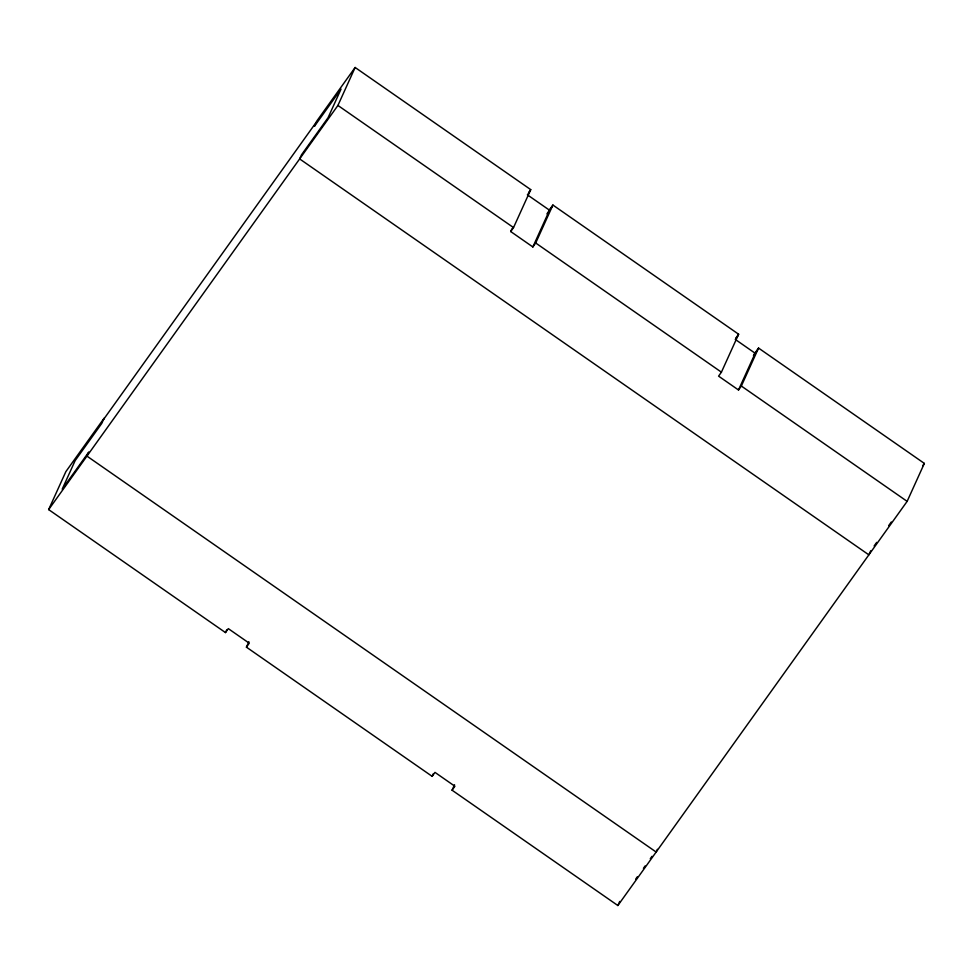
<?xml version="1.0" encoding="UTF-8"?>
<svg xmlns="http://www.w3.org/2000/svg" width="973" height="973" viewBox="0 0 973 973"><rect width="100%" height="100%" fill="white"/><g stroke="black" fill="none" stroke-linecap="round" stroke-linejoin="round"><path stroke-width="1.46" d="M754.197 354.16L758.551 348.079L924.35 463.403L907.14 501.363L617.867 905.522L452.068 790.198L454.902 786.245L434.98 772.38L432.146 776.345L246.424 647.154L249.258 643.202L228.302 628.631L225.481 632.584L48.65 509.597L65.86 471.637L104.147 418.159L101.739 423.462L75.152 460.606L62.199 489.176L88.786 452.031L86.938 456.106L656.143 852.032L657.383 849.307M48.65 509.597L337.923 105.437L355.133 67.478L530.747 189.626L513.525 227.585L510.703 231.538L532.863 246.96L535.697 242.995L552.907 205.048L738.629 334.226L721.419 372.173L718.585 376.137L738.507 389.991L741.341 386.038L758.551 348.079M225.481 632.584L226.709 629.872M246.424 647.154L248.881 641.742M510.703 231.538L511.932 228.813M532.863 246.96L549.526 210.217L527.366 194.807M432.146 776.345L433.374 773.632M452.068 790.198L454.537 784.749M738.507 389.991L755.17 353.26L735.247 339.395M617.867 905.522L619.716 901.448M870.701 550.767L868.853 554.841L299.635 158.915L301.484 154.841L328.071 117.684L341.036 89.115L314.449 126.271L316.857 120.968L355.133 67.478M103.6 419.375L316.298 122.184M529.008 192.058L530.747 189.626M528.071 193.809L530.188 190.854M548.565 211.129L552.907 205.048M546.935 213.841L552.36 206.264M736.026 337.874L738.629 334.226M735.953 338.409L738.081 335.442M753.443 355.668L758.003 349.295M922.611 465.836L924.35 463.403M635.697 879.106L637.412 876.709M643.421 868.317L645.135 865.921M650.28 858.733L651.995 856.337M874.131 545.962L876.709 542.375M888.714 525.602L891.292 522.002M337.923 105.437L513.525 227.585M535.697 242.995L721.419 372.173M741.341 386.038L907.14 501.363"/></g></svg>
